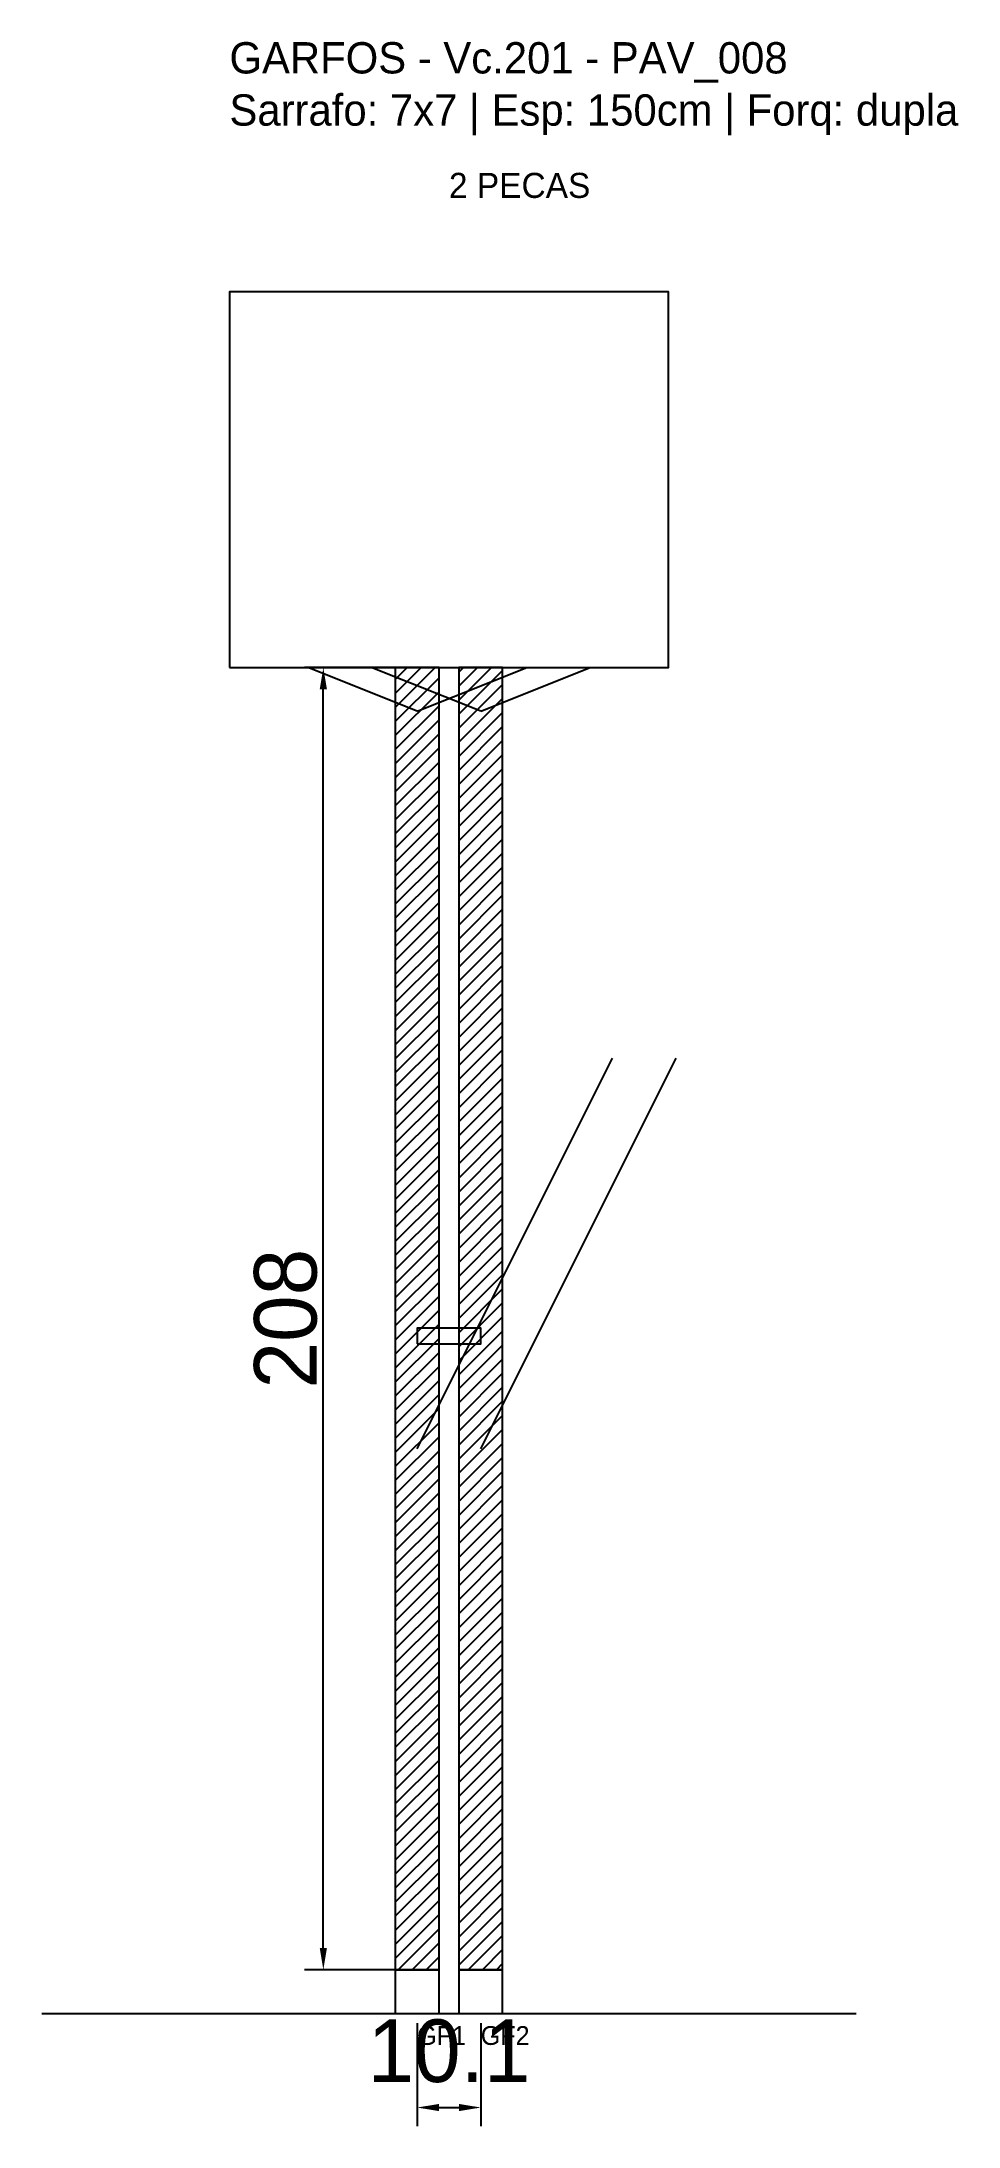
# Model space of a CAD drawing. Header units: metres. Extents: x -30 to 116, y -25 to 308.
import ezdxf

# ---------------------------------------------------------------- set-up
doc = ezdxf.new("R2010")
doc.units = ezdxf.units.M
for name, color, linetype in [('BARRA_ANCORAGEM', 1, 'Continuous'), ('COTA', 241, 'Continuous'), ('GARFOS OK', 3, 'Continuous'), ('NOME DA VIGA', 6, 'Continuous'), ('SARR_7x7', 40, 'Continuous'), ('TIRAS REESCORAMENTO', 252, 'Continuous'), ('VIGAS', 3, 'Continuous')]:
    doc.layers.add(name, color=color, linetype=linetype)
doc.dimstyles.new('EZ DXF', dxfattribs={"dimtxt": 10, "dimasz": 3.5, "dimexe": 3, "dimexo": 1.5, "dimgap": 1, "dimtad": 1, "dimdec": 1, "dimdsep": 46, "dimcen": 2.5, "dimazin": 3, "dimtfac": 1, "dimtmove": 0, "dimatfit": 3})

msp = doc.modelspace()

# ---------------------------------------------------------------- hatches: boundary and pattern name
at = {"layer": 'COTA'}
h = msp.add_hatch(dxfattribs=at)
h.set_pattern_fill('ANSI31', scale=0.5)
h.paths.add_polyline_path([(26.5, 0), (33.5, 0), (33.5, 208), (26.5, 208)])
h = msp.add_hatch(dxfattribs=at)
h.set_pattern_fill('ANSI31', scale=0.5)
h.paths.add_polyline_path([(36.65, 0), (43.65, 0), (43.65, 208), (36.65, 208)])

# ---------------------------------------------------------------- linework, layer by layer
at = {"layer": 'BARRA_ANCORAGEM'}
for p, q in [((30, 83.2), (61.2, 145.6)), ((40.15, 83.2), (71.35, 145.6))]:
    msp.add_line(p, q, dxfattribs=at)
at = {"layer": 'GARFOS OK'}
for p, q in [((30, 201), (12.5, 208)), ((12.5, 208), (47.5, 208)), ((40.15, 201), (22.65, 208)), ((22.65, 208), (57.65, 208)), ((30, 201), (47.5, 208)), ((40.15, 201), (57.65, 208))]:
    msp.add_line(p, q, dxfattribs=at)
at = {"layer": 'GARFOS OK', "linetype": 'CONTINUOUS'}
msp.add_line((-30, -7), (100.15, -7), dxfattribs=at)
at = {"layer": 'GARFOS OK'}
for points in [[(26.5, 0), (33.5, 0), (33.5, 208), (26.5, 208), (26.5, 0)], [(36.65, 0), (43.65, 0), (43.65, 208), (36.65, 208), (36.65, 0)]]:
    msp.add_lwpolyline(points, dxfattribs=at)
at = {"layer": 'SARR_7x7'}
for points in [[(26.5, -7), (33.5, -7), (33.5, 0), (26.5, 0), (26.5, -7)], [(36.65, -7), (43.65, -7), (43.65, 0), (36.65, 0), (36.65, -7)]]:
    msp.add_lwpolyline(points, dxfattribs=at)
at = {"layer": 'TIRAS REESCORAMENTO'}
msp.add_lwpolyline([(30, 100), (40.15, 100), (40.15, 102.5), (30, 102.5), (30, 100)], dxfattribs=at)
at = {"layer": 'VIGAS'}
msp.add_lwpolyline([(0, 208), (70.15, 208), (70.15, 268), (0, 268), (0, 208)], dxfattribs=at)

# ---------------------------------------------------------------- texts
at = {"layer": 'NOME DA VIGA'}
for s, height, p in [('2 PECAS', 4, (35.07, 283)), ('GF1', 3, (30, -12)), ('GF2', 3, (40.15, -12))]:
    msp.add_text(s, height=height, dxfattribs=at).set_placement(p)
at = {"layer": 'NOME DA VIGA', "insert": (0, 293), "char_height": 5, "attachment_point": 7}
msp.add_mtext('GARFOS - Vc.201 - PAV_008\\PSarrafo: 7x7 | Esp: 150cm | Forq: dupla', dxfattribs=at)

# ---------------------------------------------------------------- dimensions: what is measured, and where the dimension line sits
at = {"layer": 'COTA'}
msp.add_linear_dim(base=(15, 0), p1=(30, 0), p2=(30, 208), angle=90, dimstyle='EZ DXF', dxfattribs=at).render()
msp.add_linear_dim(base=(30, -22), p1=(30, -7), p2=(40.1492, -7), dimstyle='EZ DXF', dxfattribs=at).render()

doc.saveas('drawing.dxf')
